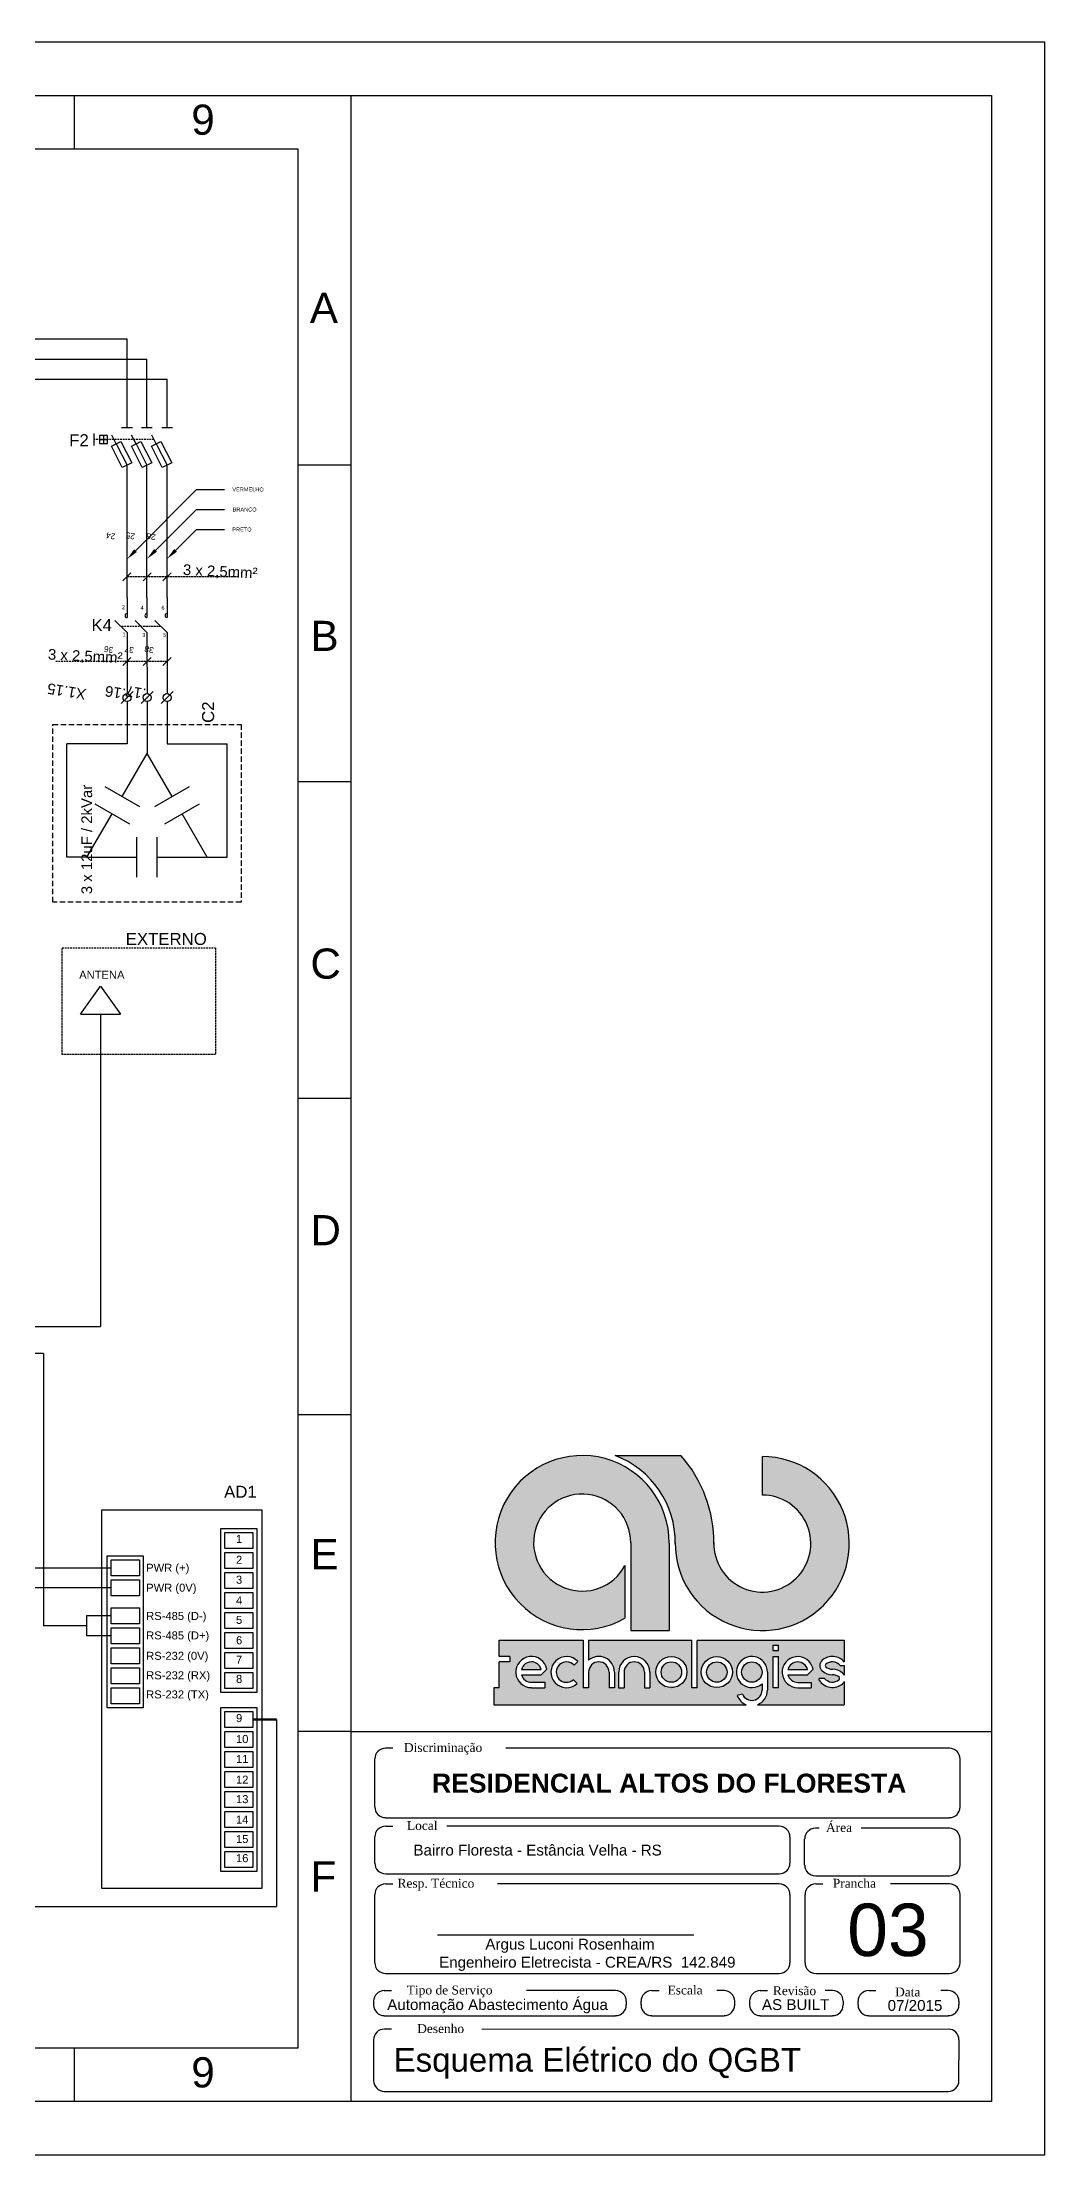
# Model space of a CAD drawing. Header units: millimetres. Extents: x 100 to 940, y 100 to 694.
# Drawn here: x 658 to 940, y 100 to 694 of the extents above; entities that cross this region are included whole.
import ezdxf
from ezdxf import colors
from ezdxf.entities.mleader import LeaderData, LeaderLine
from ezdxf.enums import TextEntityAlignment as Align
from ezdxf.math import Vec2, Vec3

# ---------------------------------------------------------------- set-up
doc = ezdxf.new("R2010")
doc.units = ezdxf.units.MM
doc.linetypes.add('DASHED', pattern=[0.75, 0.5, -0.25])
doc.layers.add('PRANCHA', color=7, linetype='Continuous')
doc.layers.add('selo', color=7, linetype='Continuous')
doc.styles.add('Notes', font='arial.ttf', dxfattribs={"height": 3})
doc.styles.get("Standard").update_dxf_attribs({"font": 'arial.ttf'})

msp = doc.modelspace()

# ---------------------------------------------------------------- hatches: boundary and pattern name
at = {"layer": 'selo'}
h = msp.add_hatch(color=256, dxfattribs=at)
h.dxf.hatch_style = 1
h.paths.add_polyline_path([(837.73, 296.59), (819.2, 296.59, -0.314958), (836.12, 271.82, 2.411144), (860.61, 296.32), (860.61, 285.47, -2.45129), (846.98, 272.13, 0.182443)])
h.paths.add_polyline_path([(840.75, 244.65), (811.77, 244.65), (811.77, 239.02, -0.642986), (819.03, 235.71), (819.03, 231.32), (817.52, 231.32), (817.52, 235.71, 1), (811.77, 235.71), (811.77, 231.32), (810.26, 231.32), (810.26, 244.65), (786.64, 244.65), (786.64, 240.09), (789.65, 240.09), (789.65, 238.58), (786.63, 238.58), (786.63, 231.32), (785.09, 231.32), (785.09, 226.53), (856.07, 226.53, -0.214084), (853.55, 229.09), (855, 229.52, 0.821242), (860.53, 230.62), (860.53, 232.4, -4.60202), (862.05, 235.71), (862.05, 230.62, -0.309238), (859.25, 226.53), (883.65, 226.53), (883.65, 233.06, -0.100697), (883.17, 232.44, -0.45988), (876.6, 233.42), (876.6, 233.93), (878.09, 233.93, 0.427074), (882.21, 233.61, 0.410877), (882.21, 234.24, 0.186203), (880.32, 234.98, -0.181325), (877.44, 236.05, -0.458616), (877.44, 239.02, -0.41774), (883.65, 238.54), (883.65, 244.65), (842.29, 244.65), (842.29, 231.32), (840.75, 231.32)])
h.paths.add_polyline_path([(839.41, 235.71, -1), (830.65, 235.71, -1)], flags=16)
h.paths.add_polyline_path([(837.9, 235.71, -1), (832.16, 235.71, -1)], flags=0)
h.paths.add_polyline_path([(852.19, 235.71, -1), (843.42, 235.71, -1)], flags=16)
h.paths.add_polyline_path([(850.68, 235.71, -1), (844.93, 235.71, -1)], flags=0)
h.paths.add_polyline_path([(828.98, 235.71), (828.98, 231.32), (827.47, 231.32), (827.47, 235.71, 1), (821.73, 235.71), (821.73, 231.32), (820.21, 231.32), (820.21, 235.71, -1)], flags=16)
h.paths.add_polyline_path([(863.62, 243.3), (865.16, 243.3), (865.16, 241.78), (863.62, 241.78)], flags=16)
h.paths.add_polyline_path([(863.62, 240.09), (865.16, 240.09), (865.16, 231.28), (863.62, 231.28)], flags=16)
h.paths.add_polyline_path([(874.87, 236.49), (873.34, 234.91), (867.79, 234.91, 0.338023), (870.56, 232.79), (874.31, 232.79), (874.31, 231.28), (870.56, 231.28, -2.123663)], flags=16)
h.paths.add_polyline_path([(867.78, 236.39, -0.767778), (873.34, 236.42)], flags=0)
h.paths.add_polyline_path([(808.78, 238.66), (807.67, 237.63, 2.414214), (807.5, 233.57), (808.52, 232.46, -2.414214)], flags=16)
h.paths.add_polyline_path([(799.99, 236.53), (798.45, 234.95), (792.91, 234.95, 0.338023), (795.68, 232.83), (799.43, 232.83), (799.43, 231.32), (795.68, 231.32, -2.123663)], flags=16)
h.paths.add_polyline_path([(798.45, 236.46), (792.9, 236.43, -0.767778)], flags=0)
h.paths.add_polyline_path([(832.16, 235.71, 1), (837.9, 235.71, 1)], flags=0)
h.paths.add_polyline_path([(850.68, 235.71, 1), (844.93, 235.71, 1)], flags=0)
h.paths.add_polyline_path([(854.79, 235.71, 1), (860.53, 235.71, 1)], flags=17)
h.paths.add_polyline_path([(873.34, 236.42, 0.767778), (867.78, 236.39)], flags=0)
h.paths.add_polyline_path([(880.3, 236.49, -0.181325), (883.17, 235.42, -0.101013), (883.65, 234.8), (883.65, 237.53), (882.53, 237.53, 0.427074), (878.4, 237.85, 0.410877), (878.4, 237.22, 0.186203)], flags=17)
h.paths.add_polyline_path([(798.45, 236.46, 0.767778), (792.9, 236.43)], flags=0)
h = msp.add_hatch(color=256, dxfattribs=at)
h.dxf.hatch_style = 1
h.paths.add_polyline_path([(821.97, 250.82), (821.97, 265.67, -8.182778), (823.59, 272.04), (823.59, 247.38), (834.4, 247.38), (834.4, 271.98, 3.718524)])
h = msp.add_hatch(color=256, dxfattribs=at)
h.dxf.hatch_style = 1
h.paths.add_polyline_path([(792.9, 236.43), (798.45, 236.46, 0.767778)])
h.paths.add_polyline_path([(832.16, 235.71, 1), (837.9, 235.71, 1)])
h.paths.add_polyline_path([(844.93, 235.71, 1), (850.68, 235.71, 1)])
h.paths.add_polyline_path([(867.78, 236.39), (873.34, 236.42, 0.767778)])

# ---------------------------------------------------------------- linework, layer by layer
for p, q in [((667.22, 664), (667.22, 679)), ((745, 115), (745, 679)), ((191.81, 610.51), (681.99, 610.51)), ((681.99, 585.59), (681.99, 610.51)), ((197.43, 604.88), (687.61, 604.88)), ((687.61, 585.59), (687.61, 604.88)), ((203.06, 599.26), (693.24, 599.26)), ((693.24, 585.59), (693.24, 599.26)), ((678.94, 581.03), (677.68, 583.44)), ((680.49, 585.59), (683.49, 585.59)), ((684.56, 581.03), (683.3, 583.44)), ((686.11, 585.59), (689.11, 585.59)), ((690.19, 581.03), (688.93, 583.44)), ((691.74, 585.59), (694.74, 585.59)), ((678.94, 581.03), (681.99, 575.01)), ((684.56, 581.03), (687.61, 575.01)), ((690.19, 581.03), (693.24, 575.01)), ((681.99, 537.81), (681.99, 575.01)), ((687.61, 537.81), (687.61, 575.01)), ((693.24, 537.81), (693.24, 575.01)), ((745, 575), (730, 575)), ((683.11, 544.74), (680.86, 542.49)), ((688.74, 544.74), (686.49, 542.49)), ((694.36, 544.74), (692.11, 542.49)), ((681.99, 525.71), (681.99, 510.83)), ((687.61, 525.71), (687.63, 510.83)), ((693.24, 525.71), (693.24, 510.83)), ((683.11, 520.94), (680.86, 518.69)), ((688.74, 520.94), (686.49, 518.69)), ((694.36, 520.94), (692.11, 518.69)), ((681.99, 508.58), (681.99, 496.68)), ((687.63, 508.58), (687.67, 493.96)), ((693.24, 508.58), (693.24, 496.68)), ((745, 486), (730, 486)), ((674.5, 420.67), (674.5, 415.05)), ((745, 397), (730, 397)), ((745, 308), (730, 308)), ((643.38, 265), (677.58, 265)), ((677.58, 259.37), (446.21, 259.51)), ((677.58, 251.5), (670.64, 251.5)), ((670.64, 251.5), (670.64, 245.88)), ((677.58, 245.88), (670.64, 245.88)), ((724.02, 222.35), (724.02, 169.77)), ((745, 219), (730, 219)), ((745, 219), (925, 219)), ((448.03, 169.77), (724.02, 169.77)), ((667.22, 115), (667.22, 130))]:
    msp.add_line(p, q)
at = {"lineweight": 30}
for p, q in [((672.68, 583.93), (672.68, 580.55)), ((674.3, 582.24), (676.55, 582.24)), ((675.42, 583.36), (675.42, 581.11)), ((681.99, 537.81), (681.99, 532.18)), ((687.61, 537.81), (687.61, 532.18)), ((693.24, 537.81), (693.24, 532.18)), ((681.99, 527.96), (678.61, 531.34)), ((687.61, 527.96), (684.24, 531.34)), ((693.24, 527.96), (689.86, 531.34)), ((681.99, 527.96), (681.99, 525.71)), ((687.61, 527.96), (687.61, 525.71)), ((693.24, 527.96), (693.24, 525.71)), ((683.68, 511.39), (680.31, 508.01)), ((689.31, 511.39), (685.93, 508.01)), ((694.93, 511.39), (691.56, 508.01)), ((681.99, 496.68), (665.12, 496.68)), ((665.12, 464.83), (665.12, 496.68)), ((680.63, 481.85), (687.67, 493.96)), ((694.65, 481.88), (687.67, 493.96)), ((693.24, 496.68), (710.12, 496.68)), ((710.12, 464.83), (710.12, 496.68)), ((675.77, 484.68), (685.5, 479.03)), ((689.78, 479.07), (699.52, 484.69)), ((670.74, 464.83), (677.81, 476.99)), ((672.94, 479.82), (682.67, 474.16)), ((692.59, 474.2), (702.33, 479.82)), ((704.49, 464.83), (697.46, 477.01)), ((684.8, 459.21), (684.8, 470.46)), ((690.43, 459.21), (690.43, 470.46)), ((670.74, 464.83), (665.12, 464.83)), ((670.74, 464.83), (684.8, 464.83)), ((690.43, 464.83), (704.49, 464.83)), ((704.49, 464.83), (710.12, 464.83)), ((668.88, 420.67), (674.5, 428.55)), ((674.5, 428.55), (680.13, 420.67)), ((668.88, 420.67), (680.13, 420.67))]:
    msp.add_line(p, q, dxfattribs=at)
at = {"linetype": 'DASHED', "lineweight": 30}
for p, q in [((689.56, 582.24), (672.68, 582.24)), ((691.55, 529.65), (680.3, 529.65))]:
    msp.add_line(p, q, dxfattribs=at)
at = {"linetype": 'DASHED'}
for p, q in [((713.32, 543.62), (681.99, 543.62)), ((693.24, 519.82), (661.91, 519.82))]:
    msp.add_line(p, q, dxfattribs=at)
at = {"lineweight": 25}
for p, q in [((674.5, 415.05), (674.5, 332.84)), ((636.55, 332.84), (674.5, 332.84)), ((658.5, 325.31), (611.01, 325.31)), ((658.5, 325.31), (658.5, 248.69)), ((670.64, 248.69), (658.5, 248.69))]:
    msp.add_line(p, q, dxfattribs=at)
at = {"lineweight": 50}
msp.add_line((717.39, 222.35), (724.02, 222.35), dxfattribs=at)
for points in [[(100, 100), (940, 100), (940, 693.94), (100, 693.94)], [(150, 679), (925, 679), (925, 115), (150, 115)], [(165, 664), (730, 664), (730, 130), (165, 130)], [(677.6, 580.36), (680.27, 581.71), (683.33, 575.69), (680.65, 574.34)], [(683.22, 580.36), (685.9, 581.71), (688.95, 575.69), (686.27, 574.34)], [(688.85, 580.36), (691.52, 581.71), (694.58, 575.69), (691.9, 574.34)], [(674.9, 281.3), (719.9, 281.3), (719.9, 174.9), (674.9, 174.9)], [(708.39, 229.99), (708.39, 276.12), (718.51, 276.12), (718.51, 229.99)], [(709.51, 270.49), (709.51, 274.99), (717.39, 274.99), (717.39, 270.49)], [(676.46, 225.63), (676.46, 268.38), (686.58, 268.38), (686.58, 225.63)], [(709.51, 264.87), (709.51, 269.37), (717.39, 269.37), (717.39, 264.87)], [(677.58, 262.75), (677.58, 267.25), (685.46, 267.25), (685.46, 262.75)], [(677.58, 257.13), (677.58, 261.63), (685.46, 261.63), (685.46, 257.13)], [(709.51, 259.24), (709.51, 263.74), (717.39, 263.74), (717.39, 259.24)], [(709.51, 253.62), (709.51, 258.12), (717.39, 258.12), (717.39, 253.62)], [(677.58, 249.25), (677.58, 253.75), (685.46, 253.75), (685.46, 249.25)], [(709.51, 247.99), (709.51, 252.49), (717.39, 252.49), (717.39, 247.99)], [(677.58, 243.63), (677.58, 248.13), (685.46, 248.13), (685.46, 243.63)], [(709.51, 242.37), (709.51, 246.87), (717.39, 246.87), (717.39, 242.37)], [(677.58, 238), (677.58, 242.5), (685.46, 242.5), (685.46, 238)], [(709.51, 236.74), (709.51, 241.24), (717.39, 241.24), (717.39, 236.74)], [(677.58, 232.38), (677.58, 236.88), (685.46, 236.88), (685.46, 232.38)], [(709.51, 231.12), (709.51, 235.62), (717.39, 235.62), (717.39, 231.12)], [(677.58, 226.75), (677.58, 231.25), (685.46, 231.25), (685.46, 226.75)], [(708.39, 179.6), (708.39, 225.72), (718.51, 225.72), (718.51, 179.6)], [(709.51, 220.1), (709.51, 224.6), (717.39, 224.6), (717.39, 220.1)], [(709.51, 214.47), (709.51, 218.97), (717.39, 218.97), (717.39, 214.47)], [(745, 115), (745, 219), (925, 219), (925, 115)], [(709.51, 208.85), (709.51, 213.35), (717.39, 213.35), (717.39, 208.85)], [(709.51, 203.22), (709.51, 207.72), (717.39, 207.72), (717.39, 203.22)], [(709.51, 197.6), (709.51, 202.1), (717.39, 202.1), (717.39, 197.6)], [(709.51, 191.97), (709.51, 196.47), (717.39, 196.47), (717.39, 191.97)], [(709.51, 186.35), (709.51, 190.85), (717.39, 190.85), (717.39, 186.35)], [(709.51, 180.72), (709.51, 185.22), (717.39, 185.22), (717.39, 180.72)]]:
    msp.add_lwpolyline(points, close=True)
at = {"lineweight": 30}
msp.add_lwpolyline([(674.3, 581.11), (676.55, 581.11), (676.55, 583.36), (674.3, 583.36)], close=True, dxfattribs=at)
at = {"linetype": 'DASHED', "lineweight": 30, "ltscale": 3}
msp.add_lwpolyline([(661.14, 502.14), (714.08, 502.14), (714.1, 452.21), (661.16, 452.21)], close=True, dxfattribs=at)
at = {"linetype": 'DASHED', "lineweight": 30}
msp.add_lwpolyline([(663.73, 439.3), (706.85, 439.3), (706.85, 409.36), (663.73, 409.36)], close=True, dxfattribs=at)
at = {"lineweight": 30}
for centre in [(681.99, 509.7), (687.62, 509.7), (693.24, 509.7)]:
    msp.add_circle(centre, 1.12, dxfattribs=at)
for centre, start, end in [((681.99, 532.74), 90, 270), ((687.61, 532.74), 90.12442, 269.86761), ((693.24, 532.74), 89.99286, 270.0076)]:
    msp.add_arc(centre, 0.562, start, end, dxfattribs=at)
for p in [(681.99, 509.7), (687.62, 509.7)]:
    msp.add_point(p, dxfattribs=at)
at = {"layer": 'PRANCHA'}
for p, q in [((756.69, 214.33), (754.66, 214.33)), ((913.21, 214.33), (788.45, 214.33)), ((751.61, 211.28), (751.61, 197.78)), ((916.26, 197.78), (916.26, 211.28)), ((754.66, 194.73), (913.21, 194.73)), ((754.66, 192.4), (756.69, 192.4)), ((865.35, 192.4), (771.93, 192.4)), ((876.56, 191.84), (875.51, 191.84)), ((913.21, 191.84), (888.36, 191.84)), ((751.61, 189.35), (751.61, 181.99)), ((868.39, 181.99), (868.39, 189.35)), ((872.46, 181.43), (872.46, 188.79)), ((916.26, 181.43), (916.26, 188.79)), ((754.66, 178.94), (865.35, 178.94)), ((875.51, 178.39), (913.21, 178.39)), ((751.61, 173.14), (751.61, 153.98)), ((754.66, 176.19), (756.69, 176.19)), ((865.35, 176.19), (786.12, 176.19)), ((868.39, 153.98), (868.39, 173.14)), ((872.55, 173.14), (872.55, 153.98)), ((875.6, 176.19), (877.63, 176.19)), ((913.21, 176.19), (896.62, 176.19)), ((916.26, 153.98), (916.26, 173.14)), ((769.31, 161.86), (841.3, 161.86)), ((754.66, 150.93), (865.35, 150.93)), ((875.6, 150.93), (913.21, 150.93)), ((751.26, 143.15), (751.26, 142.13)), ((754.31, 146.2), (756.34, 146.2)), ((819.36, 146.2), (794.29, 146.2)), ((822.41, 142.13), (822.41, 143.15)), ((826.47, 143.15), (826.47, 142.13)), ((829.52, 146.2), (831.56, 146.2)), ((849.85, 146.2), (847.82, 146.2)), ((852.9, 142.13), (852.9, 143.15)), ((856.97, 143.15), (856.97, 142.13)), ((860.01, 146.2), (862.05, 146.2)), ((880.34, 146.2), (878.31, 146.2)), ((883.39, 142.13), (883.39, 143.15)), ((887.46, 143.15), (887.46, 142.13)), ((890.51, 146.2), (892.54, 146.2)), ((912.87, 146.2), (910.83, 146.2)), ((915.92, 142.13), (915.92, 143.15)), ((754.31, 139.08), (819.36, 139.08)), ((829.52, 139.08), (849.85, 139.08)), ((860.01, 139.08), (880.34, 139.08)), ((890.51, 139.08), (912.87, 139.08)), ((751.26, 132.31), (751.26, 120.82)), ((754.31, 135.36), (756.34, 135.36)), ((912.89, 135.31), (781.79, 135.23)), ((915.89, 120.81), (915.94, 132.31)), ((754.31, 117.82), (912.89, 117.82))]:
    msp.add_line(p, q, dxfattribs=at)
for centre, start, end in [((754.66, 211.28), 90, 180), ((913.21, 211.28), 0, 90), ((754.66, 197.78), 180, 270), ((913.21, 197.78), 270, 0), ((754.66, 189.35), 90, 180), ((865.35, 189.35), 0, 90), ((875.51, 188.79), 90, 180), ((913.21, 188.79), 0, 90), ((754.66, 181.99), 180, 270), ((865.35, 181.99), 270, 0), ((875.51, 181.43), 180, 270), ((913.21, 181.43), 270, 0), ((754.66, 173.14), 90, 180), ((865.35, 173.14), 0, 90), ((875.6, 173.14), 90, 180), ((913.21, 173.14), 0, 90), ((754.66, 153.98), 180, 270), ((865.35, 153.98), 270, 0), ((875.6, 153.98), 180, 270), ((913.21, 153.98), 270, 0), ((754.31, 143.15), 90, 180), ((819.36, 143.15), 0, 90), ((829.52, 143.15), 90, 180), ((849.85, 143.15), 0, 90), ((860.01, 143.15), 90, 180), ((880.34, 143.15), 0, 90), ((890.51, 143.15), 90, 180), ((912.87, 143.15), 0, 90), ((754.31, 142.13), 180, 270), ((819.36, 142.13), 270, 0), ((829.52, 142.13), 180, 270), ((849.85, 142.13), 270, 0), ((860.01, 142.13), 180, 270), ((880.34, 142.13), 270, 0), ((890.51, 142.13), 180, 270), ((912.87, 142.13), 270, 0), ((754.31, 132.31), 90, 180), ((912.89, 132.31), 0, 90), ((754.31, 120.82), 180, 270), ((912.89, 120.82), 270, 0)]:
    msp.add_arc(centre, 3, start, end, dxfattribs=at)
at = {"layer": 'selo'}
for p, q in [((819.2, 296.59), (837.73, 296.59)), ((860.61, 285.47), (860.61, 296.32)), ((823.59, 272.04), (823.59, 247.38)), ((834.4, 271.98), (834.4, 247.38)), ((821.97, 265.67), (821.97, 250.82)), ((786.64, 240.09), (786.64, 244.65)), ((786.64, 244.65), (810.26, 244.65)), ((810.26, 244.65), (810.26, 231.32)), ((811.77, 244.65), (811.77, 239.02)), ((811.77, 244.65), (840.75, 244.65)), ((823.59, 247.38), (834.4, 247.38)), ((840.75, 231.32), (840.75, 244.65)), ((842.29, 244.65), (883.65, 244.65)), ((842.29, 231.32), (842.29, 244.62)), ((883.65, 244.65), (883.65, 238.54)), ((786.63, 231.32), (786.63, 238.58)), ((789.65, 238.58), (786.63, 238.58)), ((789.65, 240.09), (786.64, 240.09)), ((789.65, 240.09), (789.65, 238.58)), ((807.67, 237.63), (808.78, 238.66)), ((863.62, 241.78), (863.62, 243.3)), ((863.62, 243.3), (865.16, 243.3)), ((863.62, 241.78), (865.16, 241.78)), ((863.62, 231.28), (863.62, 240.09)), ((863.62, 240.09), (865.16, 240.09)), ((865.16, 241.78), (865.16, 243.3)), ((865.16, 231.28), (865.16, 240.09)), ((792.9, 236.43), (798.45, 236.46)), ((792.91, 234.95), (798.45, 234.95)), ((795.68, 232.83), (799.43, 232.83)), ((798.45, 234.95), (799.99, 236.53)), ((799.43, 232.83), (799.43, 231.32)), ((807.5, 233.57), (808.52, 232.46)), ((811.77, 235.71), (811.77, 231.32)), ((817.52, 235.71), (817.52, 231.32)), ((819.03, 235.71), (819.03, 231.32)), ((820.21, 235.71), (820.21, 231.32)), ((821.73, 235.71), (821.73, 231.32)), ((827.47, 235.71), (827.47, 231.32)), ((828.98, 235.71), (828.98, 231.32)), ((860.53, 232.4), (860.53, 230.62)), ((862.05, 235.71), (862.05, 230.62)), ((867.78, 236.39), (873.34, 236.42)), ((867.79, 234.91), (873.34, 234.91)), ((870.56, 232.79), (874.31, 232.79)), ((873.34, 234.91), (874.87, 236.49)), ((874.31, 232.79), (874.31, 231.28)), ((878.09, 233.93), (876.6, 233.93)), ((876.6, 233.42), (876.6, 233.93)), ((882.53, 237.53), (883.65, 237.53)), ((883.65, 237.53), (883.65, 234.8)), ((883.65, 233.06), (883.65, 226.53)), ((786.63, 231.32), (785.09, 231.32)), ((785.09, 231.32), (785.09, 226.53)), ((785.09, 226.53), (856.07, 226.53)), ((795.68, 231.32), (799.43, 231.32)), ((811.77, 231.32), (810.26, 231.32)), ((819.03, 231.32), (817.52, 231.32)), ((820.21, 231.32), (821.73, 231.32)), ((827.47, 231.32), (828.98, 231.32)), ((835.57, 231.35), (835.03, 231.32)), ((842.29, 231.32), (840.75, 231.32)), ((855, 229.52), (853.55, 229.09)), ((859.25, 226.53), (883.65, 226.53)), ((865.16, 231.28), (863.62, 231.28)), ((870.56, 231.28), (874.31, 231.28))]:
    msp.add_line(p, q, dxfattribs=at)
for centre, radius in [((835.03, 235.71), 4.38), ((835.03, 235.71), 2.87), ((847.81, 235.71), 4.38), ((847.81, 235.71), 2.87), ((857.66, 235.71), 2.87)]:
    msp.add_circle(centre, radius, dxfattribs=at)
for centre, radius, start, end in [((809.94, 272.12), 24.47, 359.67995, 299.47158), ((809.96, 272.11), 26.17, 359.37989, 69.30885), ((860.59, 271.85), 24.47, 179.36588, 89.95278), ((809.96, 272.11), 37.02, 359.35419, 41.3911), ((809.95, 272.11), 13.64, 359.69791, 331.82812), ((860.61, 271.84), 13.63, 178.81377, 90), ((795.68, 235.71), 4.38, 10.86006, 270), ((795.68, 235.71), 2.87, 15.26166, 165.32676), ((805.55, 235.69), 4.38, 42.62208, 312.62208), ((805.55, 235.69), 2.87, 42.62208, 312.62208), ((814.64, 235.71), 4.38, 0, 130.96179), ((814.64, 235.71), 2.87, 0, 180), ((824.6, 235.71), 4.38, 0, 180), ((824.6, 235.71), 2.87, 0, 180), ((857.66, 235.71), 4.38, 0, 310.96179), ((870.56, 235.67), 4.38, 10.86006, 270), ((870.56, 235.67), 2.87, 15.26166, 165.32676), ((878.72, 237.53), 1.96, 130.76197, 229.30976), ((880.31, 235.71), 4.38, 40.22623, 130.91522), ((878.72, 237.53), 0.45, 127.13552, 232.25915), ((880.31, 235.72), 2.86, 39.28503, 131.78937), ((795.68, 235.71), 2.87, 195.29423, 270), ((870.56, 235.67), 2.87, 195.29423, 270), ((880.31, 235.75), 4.38, 212.12828, 310.91522), ((880.31, 239.34), 4.37, 229.01082, 270.04177), ((880.3, 235.74), 2.86, 219.28503, 311.78937), ((880.3, 239.31), 2.82, 227.77573, 270.15365), ((880.31, 232.12), 4.37, 49.01082, 90.04177), ((880.32, 232.15), 2.82, 47.77573, 90.15365), ((881.89, 233.93), 0.45, 307.13552, 52.25915), ((881.89, 233.93), 1.96, 26.23751, 49.30976), ((881.89, 233.93), 1.96, 310.76197, 333.76249), ((857.66, 230.62), 4.38, 200.39961, 248.7344), ((857.66, 230.62), 2.87, 202.42288, 0), ((857.66, 230.62), 4.38, 291.2656, 0)]:
    msp.add_arc(centre, radius, start, end, dxfattribs=at)

# ---------------------------------------------------------------- texts
at = {"style": 'Notes'}
for s, p in [('9', (700.07, 667.93)), ('A', (733.39, 615.03)), ('B', (733.57, 522.79)), ('C', (733.57, 430.66)), ('D', (733.57, 355.71)), ('E', (733.57, 264.61)), ('F', (733.57, 174.01)), ('9', (700.07, 118.93))]:
    msp.add_text(s, height=8.48, dxfattribs=at).set_placement(p)
at = {"lineweight": 30, "style": 'Notes'}
for s, height, p in [('F2', 3.375, (665.74, 580.37)), ('2', 1.12, (680.58, 534.54)), ('4', 1.12, (685.8, 534.37)), ('6', 1.12, (691.67, 534.37)), ('K4', 3.375, (672, 528.38)), ('1', 1.12, (680.73, 526.87)), ('3', 1.12, (686.29, 526.72)), ('5', 1.12, (692.16, 526.72))]:
    msp.add_text(s, height=height, dxfattribs=at).set_placement(p)
at = {"style": 'Notes'}
for s, p in [('24', (677.54, 555.98)), ('25', (683.05, 556)), ('26', (688.9, 555.78)), ('36', (676.96, 524.02)), ('37', (682.75, 524.02)), ('38', (688.33, 524.02))]:
    msp.add_text(s, height=1.688, rotation=170.89904, dxfattribs=at).set_placement(p, align=Align.CENTER)
for p in [(697.67, 544.19), (659.72, 520.39)]:
    msp.add_text('3 x 2,5mm²', height=3, rotation=357.27678, dxfattribs=at).set_placement(p)
at = {"lineweight": 30, "style": 'Notes'}
for s, p in [('X1.15', (665.25, 512.9)), ('.16', (678.96, 512.6)), ('.17', (684.68, 512.6))]:
    msp.add_text(s, height=3, rotation=170.89904, dxfattribs=at).set_placement(p, align=Align.CENTER)
for s, height, p in [('C2', 3.375, (706.47, 502.57)), ('3 x 12uF / 2kVar', 3, (672.18, 454.41))]:
    msp.add_text(s, height=height, rotation=90, dxfattribs=at).set_placement(p)
at = {"attachment_point": 1, "style": 'Notes'}
for s, width, insert, char_height in [('EXTERNO', 117.0611, (681.64, 443.51), 3.375), ('AD1', 117.0611, (709.29, 288.08), 3.375), ('1', 45.8909, (712.63, 274.29), 2.25), ('2', 45.8909, (712.63, 268.4), 2.25), ('PWR (+)', 45.8909, (687.38, 266.16), 2.25), ('3', 45.8909, (712.63, 262.79), 2.25), ('PWR (0V)', 45.8909, (687.38, 260.55), 2.25), ('4', 45.8909, (712.63, 256.97), 2.25), ('RS-485 (D-)', 45.8909, (687.38, 252.61), 2.25), ('5', 45.8909, (712.63, 251.5), 2.25), ('RS-485 (D+)', 45.8909, (687.38, 247.14), 2.25), ('6', 45.8909, (712.63, 245.77), 2.25), ('RS-232 (0V)', 45.8909, (687.38, 241.4), 2.25), ('7', 45.8909, (712.63, 240.3), 2.25), ('RS-232 (RX)', 45.8909, (687.38, 235.93), 2.25), ('8', 45.8909, (712.63, 234.91), 2.25), ('RS-232 (TX)', 45.8909, (687.38, 230.55), 2.25), ('9', 45.8909, (712.63, 223.9), 2.25), ('10', 45.8909, (712.63, 218.01), 2.25), ('11', 45.8909, (712.63, 212.4), 2.25), ('12', 45.8909, (712.63, 206.58), 2.25), ('13', 45.8909, (712.63, 201.11), 2.25), ('14', 45.8909, (712.63, 195.37), 2.25), ('15', 45.8909, (712.63, 189.9), 2.25), ('16', 45.8909, (712.63, 184.52), 2.25)]:
    msp.add_mtext_dynamic_manual_height_columns(s, width=width, gutter_width=15, heights=[0], dxfattribs=dict(at, insert=insert, char_height=char_height))
at = {"lineweight": 30, "insert": (668.54, 432.87), "char_height": 2.25, "attachment_point": 1, "style": 'Notes'}
msp.add_mtext_dynamic_manual_height_columns('ANTENA', width=45.8909, gutter_width=15, heights=[0], dxfattribs=at)
at = {"layer": 'PRANCHA', "attachment_point": 1}
for s, insert, char_height, width in [('\\FTIMES.TTF;Discriminação', (759.84, 215.75), 2.5, 101.64), ('\\FTIMES.TTF;Local', (760.69, 193.8), 2.5, 81.312), ('\\FTIMES.TTF;Área', (878.5, 193.24), 2.5, 81.312), ('\\FTIMES.TTF;Resp. Técnico', (758.04, 177.58), 2.5, 101.64), ('\\FTIMES.TTF;Prancha', (880.4, 177.58), 2.5, 101.64), ('03', (884.46, 170.61), 14.753, 344.2393), ('Automação Abastecimento Água', (755.15, 143.74), 3.0492, 71.148), ('\\FTIMES.TTF;Tipo de Serviço', (760.64, 147.56), 2.5, 101.64), ('\\FTIMES.TTF;Escala', (833.95, 147.56), 2.5, 40.656), ('AS BUILT', (860.49, 143.74), 3.049, 71.148), ('{\\Ftimes.ttf|c0;Revisão}', (863.57, 147.37), 2.5, 101.64), ('07/2015', (895.83, 143.51), 3.049, 71.148), ('\\FTIMES.TTF;Data', (897.92, 147.01), 2.5, 40.656), ('{\\Ftimes.ttf|c0;Desenho}', (763.56, 136.72), 2.5, 101.64), ('Esquema Elétrico do QGBT', (756.93, 130), 6.6482, 331.5847)]:
    msp.add_mtext(s, dxfattribs=dict(at, insert=insert, char_height=char_height, width=width))
for s, insert, char_height in [('{\\fArial|b1|i0|c0|p34;RESIDENCIAL ALTOS DO FLORESTA}', (767.75, 207.15), 5.3361), ('{\\fArial|b0|i0|c0|p34;Bairro Floresta - Estância Velha - RS}', (762.51, 187.18), 3.0492), ('           Argus Luconi Rosenhaim\\PEngenheiro Eletrecista - CREA/RS  142.849', (769.72, 160.73), 3.0492)]:
    msp.add_mtext(s, dxfattribs=dict(at, insert=insert, char_height=char_height))

# ---------------------------------------------------------------- leaders
ml = msp.add_multileader_mtext('Standard')
ml.set_content('VERMELHO', color=256, style='Notes')
ml.set_leader_properties()
ml.build(insert=Vec2(0, 0))
ml.multileader.update_dxf_attribs({"dogleg_length": 7, "arrow_head_size": 3.38})
ctx = ml.context
ctx.base_point, ctx.char_height, ctx.arrow_head_size, ctx.landing_gap_size, ctx.plane_origin = Vec3(709.36, 568.18), 1.125, 3.38, 2.25, Vec3(681.99, 548.68)
notes = []
notes.append((ctx, [(0, (1, 1, 0), (701.49, 568.18), (1, 0), 7.88, [(0, [(681.99, 548.6)], 0, [])])]))
ctx.mtext.insert, ctx.mtext.flow_direction = Vec3(711.61, 568.76), 5
ml = msp.add_multileader_mtext('Standard')
ml.set_content('BRANCO', color=256, style='Notes')
ml.set_leader_properties()
ml.build(insert=Vec2(0, 0))
ml.multileader.update_dxf_attribs({"dogleg_length": 7, "arrow_head_size": 3.38})
ctx = ml.context
ctx.base_point, ctx.char_height, ctx.arrow_head_size, ctx.landing_gap_size, ctx.plane_origin = Vec3(709.44, 562.56), 1.125, 3.38, 2.25, Vec3(687.61, 548.68)
notes.append((ctx, [(0, (1, 1, 0), (701.49, 562.56), (1, 0), 7.95, [(0, [(687.61, 548.68)], 0, [])])]))
ctx.mtext.insert, ctx.mtext.flow_direction = Vec3(711.69, 563.13), 5
ml = msp.add_multileader_mtext('Standard')
ml.set_content('PRETO', color=256, style='Notes')
ml.set_leader_properties()
ml.build(insert=Vec2(0, 0))
ml.multileader.update_dxf_attribs({"dogleg_length": 7, "arrow_head_size": 3.38})
ctx = ml.context
ctx.base_point, ctx.char_height, ctx.arrow_head_size, ctx.landing_gap_size, ctx.plane_origin = Vec3(709.36, 556.93), 1.125, 3.38, 2.25, Vec3(693.24, 548.68)
notes.append((ctx, [(0, (1, 1, 0), (701.49, 556.93), (1, 0), 7.88, [(0, [(693.24, 548.68)], 0, [])])]))
ctx.mtext.insert, ctx.mtext.flow_direction = Vec3(711.61, 557.51), 5
for ctx, leaders in notes:
    for number, flags, end, landing, length, lines in leaders:
        leader = LeaderData()
        leader.index, (leader.has_last_leader_line, leader.has_dogleg_vector, leader.attachment_direction) = number, flags
        leader.last_leader_point, leader.dogleg_vector, leader.dogleg_length = Vec3(end), Vec3(landing), length
        for number, points, colour, breaks in lines:
            line = LeaderLine()
            line.index, line.vertices, line.color, line.breaks = number, Vec3.list(points), colors.encode_raw_color(colour), breaks
            leader.lines.append(line)
        ctx.leaders.append(leader)

doc.saveas('drawing.dxf')
